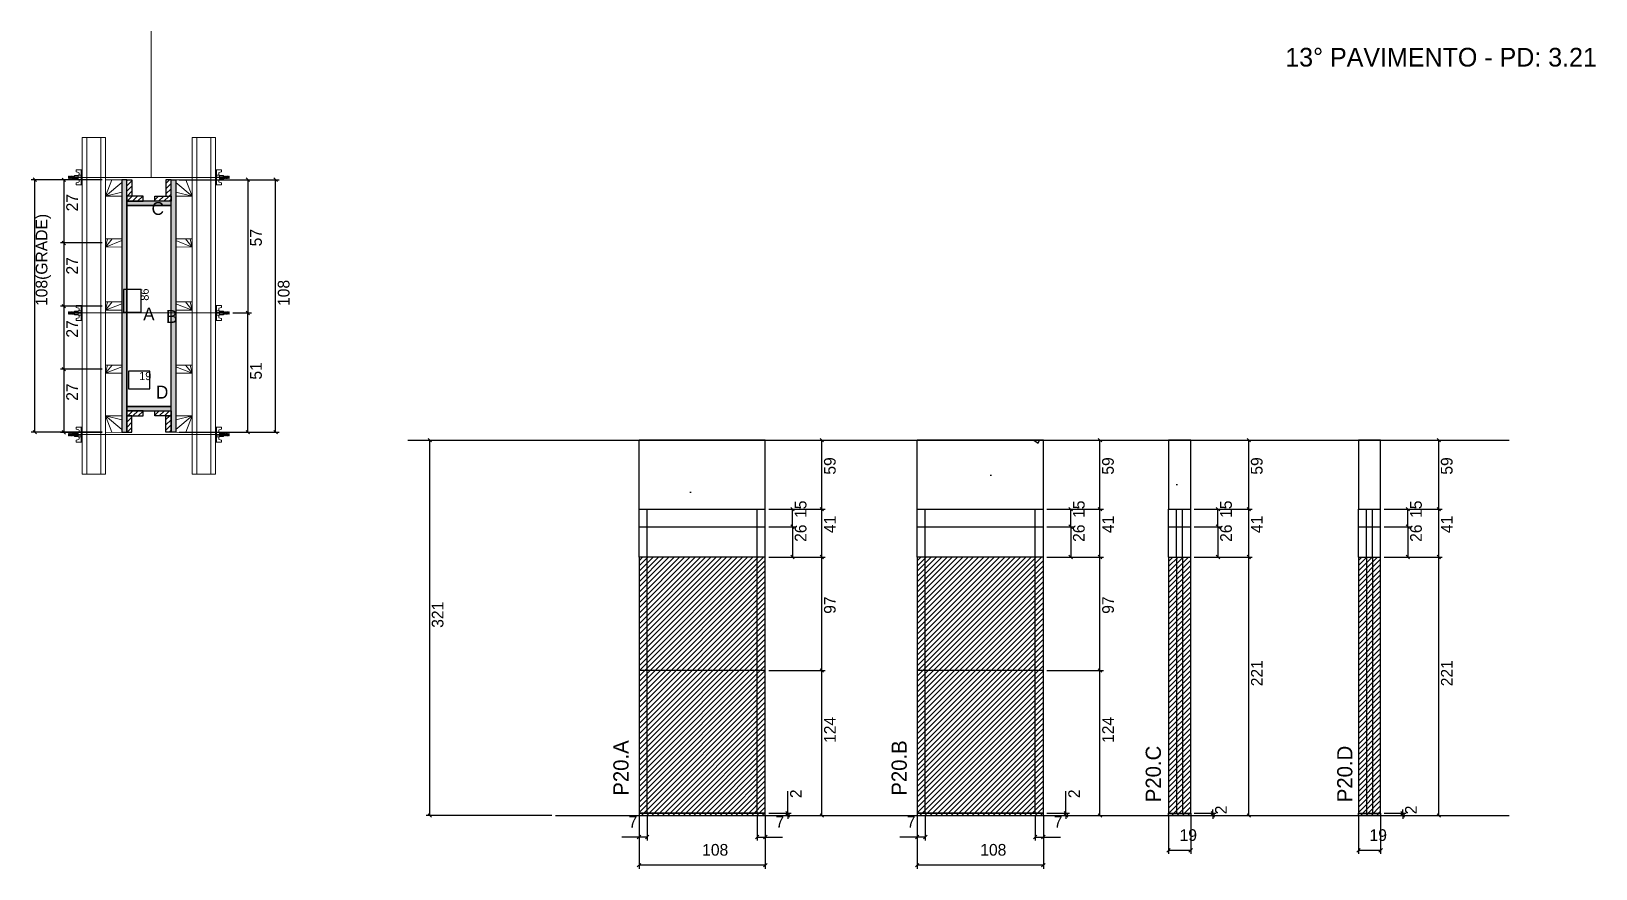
# Model space of a CAD drawing. Header units: metres. Extents: x 2924 to 4262, y 6399 to 7116.
import ezdxf

# ---------------------------------------------------------------- set-up
doc = ezdxf.new("R2010")
doc.units = ezdxf.units.M
for name, color, linetype in [('CHAPA', 7, 'Continuous'), ('COTA', 7, 'Continuous'), ('Hachura', 7, 'Continuous'), ('Madeira', 7, 'Continuous'), ('NIVEL 2° PAV.', 7, 'Continuous'), ('NOMENCLATURA', 7, 'Continuous'), ('Nível', 7, 'Continuous'), ('Painéis', 7, 'Continuous'), ('Perfil Metálico', 7, 'Continuous'), ('SARR_2.2x7', 7, 'Continuous'), ('SARRAFO', 7, 'Continuous'), ('Texto Seção', 7, 'Continuous'), ('TEXTO_GERAL', 7, 'Continuous')]:
    doc.layers.add(name, color=color, linetype=linetype)

msp = doc.modelspace()

# ---------------------------------------------------------------- hatches: boundary and pattern name
at = {"layer": 'COTA'}
h = msp.add_hatch(dxfattribs=at)
h.set_pattern_fill('AR-CONC')
h.paths.add_polyline_path([(3443.4, 6765.9), (3443.4, 6706.9), (3551.4, 6706.9), (3551.4, 6765.9), (3443.4, 6765.9)])
h = msp.add_hatch(dxfattribs=at)
h.set_pattern_fill('AR-CONC')
h.paths.add_polyline_path([(3681.3, 6765.9), (3681.3, 6706.9), (3789.3, 6706.9), (3789.3, 6765.9), (3681.3, 6765.9)])
h = msp.add_hatch(dxfattribs=at)
h.set_pattern_fill('AR-CONC')
h.paths.add_polyline_path([(3915.3, 6706.9), (3915.3, 6765.9), (3896.3, 6765.9), (3896.3, 6706.9), (3915.3, 6706.9)])
h = msp.add_hatch(dxfattribs=at)
h.set_pattern_fill('AR-CONC')
h.paths.add_polyline_path([(4077.8, 6706.9), (4077.8, 6765.9), (4058.8, 6765.9), (4058.8, 6706.9), (4077.8, 6706.9)])
at = {"layer": 'Hachura'}
h = msp.add_hatch(color=7, dxfattribs=at)
h.dxf.hatch_style = 1
h.paths.add_polyline_path([(3005.1, 6988.7), (3001.1, 6988.7), (3001.1, 6772.7), (3005.1, 6772.7), (3005.1, 6988.7)])
h = msp.add_hatch(color=7, dxfattribs=at)
h.dxf.hatch_style = 1
h.paths.add_polyline_path([(3005.1, 6988.7), (3001.1, 6988.7), (3001.1, 6772.7), (3005.1, 6772.7), (3005.1, 6988.7)])
h = msp.add_hatch(dxfattribs=at)
h.set_pattern_fill('ANSI31')
h.paths.add_polyline_path([(3005.1, 6974.7), (3009.5, 6974.7), (3009.5, 6988.7), (3005.1, 6988.7), (3005.1, 6974.7)])
h = msp.add_hatch(dxfattribs=at)
h.set_pattern_fill('ANSI31')
h.paths.add_polyline_path([(3043.1, 6974.7), (3038.7, 6974.7), (3038.7, 6988.7), (3043.1, 6988.7), (3043.1, 6974.7)])
h = msp.add_hatch(color=7, dxfattribs=at)
h.dxf.hatch_style = 1
h.paths.add_polyline_path([(3043.1, 6988.7), (3047.1, 6988.7), (3047.1, 6772.7), (3043.1, 6772.7), (3043.1, 6988.7)])
h = msp.add_hatch(color=7, dxfattribs=at)
h.dxf.hatch_style = 1
h.paths.add_polyline_path([(3043.1, 6988.7), (3047.1, 6988.7), (3047.1, 6772.7), (3043.1, 6772.7), (3043.1, 6988.7)])
h = msp.add_hatch(dxfattribs=at)
h.set_pattern_fill('ANSI31')
h.paths.add_polyline_path([(3005.1, 6970.3), (3005.1, 6974.7), (3019.1, 6974.7), (3019.1, 6970.3), (3005.1, 6970.3)])
h = msp.add_hatch(dxfattribs=at)
h.set_pattern_fill('ANSI31')
h.paths.add_polyline_path([(3043.1, 6970.3), (3043.1, 6974.7), (3029.1, 6974.7), (3029.1, 6970.3), (3043.1, 6970.3)])
h = msp.add_hatch(color=7, dxfattribs=at)
h.dxf.hatch_style = 1
h.paths.add_polyline_path([(3043.1, 6966.7), (3043.1, 6970.3), (3005.1, 6970.3), (3005.1, 6966.7), (3043.1, 6966.7)])
h = msp.add_hatch(color=7, dxfattribs=at)
h.dxf.hatch_style = 1
h.paths.add_polyline_path([(3043.1, 6966.7), (3043.1, 6970.3), (3005.1, 6970.3), (3005.1, 6966.7), (3043.1, 6966.7)])
h = msp.add_hatch(color=7, dxfattribs=at)
h.dxf.hatch_style = 1
h.paths.add_polyline_path([(3043.1, 6791.1), (3043.1, 6794.7), (3005.1, 6794.7), (3005.1, 6791.1), (3043.1, 6791.1)])
h = msp.add_hatch(color=7, dxfattribs=at)
h.dxf.hatch_style = 1
h.paths.add_polyline_path([(3043.1, 6791.1), (3043.1, 6794.7), (3005.1, 6794.7), (3005.1, 6791.1), (3043.1, 6791.1)])
h = msp.add_hatch(dxfattribs=at)
h.set_pattern_fill('ANSI31')
h.paths.add_polyline_path([(3005.1, 6786.7), (3005.1, 6791.1), (3019.1, 6791.1), (3019.1, 6786.7), (3005.1, 6786.7)])
h = msp.add_hatch(dxfattribs=at)
h.set_pattern_fill('ANSI31')
h.paths.add_polyline_path([(3005.1, 6786.7), (3009.5, 6786.7), (3009.5, 6772.7), (3005.1, 6772.7), (3005.1, 6786.7)])
h = msp.add_hatch(dxfattribs=at)
h.set_pattern_fill('ANSI31')
h.paths.add_polyline_path([(3043.1, 6786.7), (3043.1, 6791.1), (3029.1, 6791.1), (3029.1, 6786.7), (3043.1, 6786.7)])
h = msp.add_hatch(dxfattribs=at)
h.set_pattern_fill('ANSI31')
h.paths.add_polyline_path([(3043.1, 6786.7), (3038.7, 6786.7), (3038.7, 6772.7), (3043.1, 6772.7), (3043.1, 6786.7)])
h = msp.add_hatch(dxfattribs=at)
h.set_pattern_fill('ANSI31')
h.paths.add_polyline_path([(3551.4, 6665.9), (3443.4, 6665.9), (3443.4, 6444.9), (3551.4, 6444.9), (3551.4, 6665.9)])
h = msp.add_hatch(dxfattribs=at)
h.set_pattern_fill('ANSI31')
h.paths.add_polyline_path([(3789.3, 6665.9), (3681.3, 6665.9), (3681.3, 6444.9), (3789.3, 6444.9), (3789.3, 6665.9)])
h = msp.add_hatch(dxfattribs=at)
h.set_pattern_fill('ANSI31')
h.paths.add_polyline_path([(3915.3, 6665.9), (3896.3, 6665.9), (3896.3, 6444.9), (3915.3, 6444.9), (3915.3, 6665.9), (3915.3, 6665.9)])
h = msp.add_hatch(dxfattribs=at)
h.set_pattern_fill('ANSI31')
h.paths.add_polyline_path([(4077.8, 6665.9), (4058.8, 6665.9), (4058.8, 6444.9), (4077.8, 6444.9), (4077.8, 6665.9), (4077.8, 6665.9)])

# ---------------------------------------------------------------- linework, layer by layer
at = {"layer": 'CHAPA', "color": 1, "lineweight": 25}
for points in [[(3005.1, 6988.7), (3001.1, 6988.7), (3001.1, 6772.7), (3005.1, 6772.7)], [(3005.1, 6988.7), (3001.1, 6988.7), (3001.1, 6772.7), (3005.1, 6772.7)], [(3043.1, 6988.7), (3047.1, 6988.7), (3047.1, 6772.7), (3043.1, 6772.7)], [(3043.1, 6988.7), (3047.1, 6988.7), (3047.1, 6772.7), (3043.1, 6772.7)], [(3043.1, 6966.7), (3043.1, 6970.3), (3005.1, 6970.3), (3005.1, 6966.7)], [(3043.1, 6966.7), (3043.1, 6970.3), (3005.1, 6970.3), (3005.1, 6966.7)], [(3043.1, 6791.1), (3043.1, 6794.7), (3005.1, 6794.7), (3005.1, 6791.1)], [(3043.1, 6791.1), (3043.1, 6794.7), (3005.1, 6794.7), (3005.1, 6791.1)]]:
    msp.add_lwpolyline(points, close=True, dxfattribs=at)
at = {"layer": 'COTA', "color": 241, "lineweight": 25}
for p, q in [((2984.1, 6988.7), (2923.5, 6988.7)), ((2926.5, 6772.7), (2926.5, 6988.7)), ((2984.1, 6988.6), (2948.4, 6988.6)), ((2951.4, 6988.6), (2951.4, 6934.6)), ((3050.1, 6988.7), (3135.5, 6988.7)), ((3084.1, 6988.7), (3111.8, 6988.7)), ((3108.8, 6988.7), (3108.8, 6874.7)), ((3132.5, 6772.7), (3132.5, 6988.7)), ((2984.1, 6934.6), (2948.4, 6934.6)), ((2984.1, 6934.6), (2948.4, 6934.6)), ((2951.4, 6934.6), (2951.4, 6880.6)), ((2984.1, 6880.6), (2948.4, 6880.6)), ((2984.1, 6880.6), (2948.4, 6880.6)), ((2951.4, 6880.6), (2951.4, 6826.6)), ((3095.9, 6874.7), (3111.8, 6874.7)), ((3095.9, 6874.7), (3111.8, 6874.7)), ((3108.8, 6772.7), (3108.8, 6874.7)), ((2984.1, 6826.6), (2948.4, 6826.6)), ((2984.1, 6826.6), (2948.4, 6826.6)), ((2951.4, 6826.6), (2951.4, 6772.6)), ((2984.1, 6772.7), (2923.5, 6772.7)), ((2984.1, 6772.6), (2948.4, 6772.6)), ((3050.1, 6772.7), (3135.5, 6772.7)), ((3084.1, 6772.7), (3111.8, 6772.7)), ((3443.4, 6706.9), (3443.4, 6765.9)), ((3551.4, 6765.9), (3443.4, 6765.9)), ((3551.4, 6706.9), (3551.4, 6765.9)), ((3789.3, 6765.9), (3681.3, 6765.9)), ((3681.3, 6706.9), (3681.3, 6765.9)), ((3789.3, 6706.9), (3789.3, 6765.9))]:
    msp.add_line(p, q, dxfattribs=at)
at = {"layer": 'COTA', "color": 0, "lineweight": 25}
for p, q in [((2928, 6987.2), (2925, 6990.2)), ((2952.9, 6987.1), (2949.9, 6990.1)), ((3110.3, 6987.2), (3107.3, 6990.2)), ((3134, 6987.2), (3131, 6990.2)), ((2949.9, 6936.1), (2952.9, 6933.1)), ((2952.9, 6933.1), (2949.9, 6936.1)), ((2949.9, 6882.1), (2952.9, 6879.1)), ((2952.9, 6879.1), (2949.9, 6882.1)), ((3110.3, 6873.2), (3107.3, 6876.2)), ((3107.3, 6876.2), (3110.3, 6873.2)), ((2949.9, 6828.1), (2952.9, 6825.1)), ((2952.9, 6825.1), (2949.9, 6828.1)), ((2925, 6774.2), (2928, 6771.2)), ((2949.9, 6774.1), (2952.9, 6771.1)), ((3107.3, 6774.2), (3110.3, 6771.2)), ((3131, 6774.2), (3134, 6771.2)), ((3601.2, 6764.4), (3598.2, 6767.4)), ((3839.2, 6764.4), (3836.2, 6767.4)), ((3966.5, 6764.4), (3963.5, 6767.4)), ((4129, 6764.4), (4126, 6767.4)), ((3598.2, 6708.4), (3601.2, 6705.4)), ((3836.2, 6708.4), (3839.2, 6705.4)), ((3963.5, 6708.4), (3966.5, 6705.4)), ((4126, 6708.4), (4129, 6705.4)), ((3601.2, 6664.4), (3598.2, 6667.4)), ((3839.2, 6664.4), (3836.2, 6667.4)), ((3966.5, 6664.4), (3963.5, 6667.4)), ((4129, 6664.4), (4126, 6667.4)), ((3601.2, 6567.4), (3598.2, 6570.4)), ((3598.2, 6570.4), (3601.2, 6567.4)), ((3839.2, 6567.4), (3836.2, 6570.4)), ((3836.2, 6570.4), (3839.2, 6567.4)), ((3569.1, 6448.4), (3572.1, 6445.4)), ((3572.1, 6443.4), (3569.1, 6446.4)), ((3598.2, 6446.4), (3601.2, 6443.4)), ((3807.1, 6448.4), (3810.1, 6445.4)), ((3810.1, 6443.4), (3807.1, 6446.4)), ((3836.2, 6446.4), (3839.2, 6443.4)), ((3932.7, 6448.4), (3935.7, 6445.4)), ((3935.7, 6443.4), (3932.7, 6446.4)), ((3963.5, 6446.4), (3966.5, 6443.4)), ((4095.2, 6448.4), (4098.2, 6445.4)), ((4098.2, 6443.4), (4095.2, 6446.4)), ((4126, 6446.4), (4129, 6443.4)), ((3444.9, 6427.9), (3441.9, 6424.9)), ((3448.9, 6424.9), (3451.9, 6427.9)), ((3545.9, 6427.9), (3542.9, 6424.9)), ((3549.9, 6424.9), (3552.9, 6427.9)), ((3682.8, 6427.9), (3679.8, 6424.9)), ((3686.8, 6424.9), (3689.8, 6427.9)), ((3783.8, 6427.9), (3780.8, 6424.9)), ((3787.8, 6424.9), (3790.8, 6427.9)), ((3897.8, 6416.6), (3894.8, 6413.6)), ((3913.8, 6413.6), (3916.8, 6416.6)), ((4060.3, 6416.6), (4057.3, 6413.6)), ((4076.3, 6413.6), (4079.3, 6416.6)), ((3444.9, 6403.8), (3441.9, 6400.8)), ((3549.9, 6400.8), (3552.9, 6403.8)), ((3682.8, 6403.8), (3679.8, 6400.8)), ((3787.8, 6400.8), (3790.8, 6403.8))]:
    msp.add_line(p, q, dxfattribs=at)
at = {"layer": 'COTA', "color": 180, "lineweight": 25}
for p, q in [((3017.5, 6894.9), (3002.5, 6894.9)), ((3002.5, 6894.9), (3002.5, 6875.5)), ((3017.5, 6875.5), (3017.5, 6894.9)), ((3002.5, 6875.5), (3017.5, 6875.5)), ((3024.8, 6824.8), (3006.8, 6824.8)), ((3006.8, 6824.8), (3006.8, 6809.8)), ((3024.8, 6809.8), (3024.8, 6824.8)), ((3006.8, 6809.8), (3024.8, 6809.8))]:
    msp.add_line(p, q, dxfattribs=at)
at = {"layer": 'COTA', "color": 4, "lineweight": 25}
for p, q in [((3554.4, 6765.9), (3602.7, 6765.9)), ((3599.7, 6706.9), (3599.7, 6765.9)), ((3792.3, 6765.9), (3840.7, 6765.9)), ((3837.7, 6706.9), (3837.7, 6765.9)), ((3918.3, 6765.9), (3968, 6765.9)), ((3965, 6706.9), (3965, 6765.9)), ((4080.8, 6765.9), (4130.5, 6765.9)), ((4127.5, 6706.9), (4127.5, 6765.9)), ((3554.4, 6706.9), (3602.7, 6706.9)), ((3792.3, 6706.9), (3840.7, 6706.9)), ((3918.3, 6706.9), (3968, 6706.9)), ((4080.8, 6706.9), (4130.5, 6706.9)), ((3554.4, 6665.9), (3602.7, 6665.9)), ((3599.7, 6568.9), (3599.7, 6665.9)), ((3792.3, 6665.9), (3840.7, 6665.9)), ((3837.7, 6568.9), (3837.7, 6665.9)), ((3918.3, 6665.9), (3968, 6665.9)), ((3965, 6444.9), (3965, 6665.9)), ((4080.8, 6665.9), (4130.5, 6665.9)), ((4127.5, 6444.9), (4127.5, 6665.9)), ((3554.4, 6568.9), (3602.7, 6568.9)), ((3592.2, 6568.9), (3602.7, 6568.9)), ((3599.7, 6444.9), (3599.7, 6568.9)), ((3792.3, 6568.9), (3840.7, 6568.9)), ((3830.2, 6568.9), (3840.7, 6568.9)), ((3837.7, 6444.9), (3837.7, 6568.9)), ((3570.6, 6446.9), (3570.6, 6465.8)), ((3808.6, 6446.9), (3808.6, 6465.8)), ((3443.4, 6443.9), (3443.4, 6399.3)), ((3443.4, 6441.9), (3443.4, 6423.4)), ((3450.4, 6443.9), (3450.4, 6423.4)), ((3544.4, 6443.9), (3544.4, 6423.4)), ((3551.4, 6443.9), (3551.4, 6399.3)), ((3551.4, 6441.9), (3551.4, 6423.4)), ((3554.4, 6446.9), (3573.6, 6446.9)), ((3554.4, 6444.9), (3573.6, 6444.9)), ((3554.4, 6444.9), (3602.7, 6444.9)), ((3570.6, 6444.9), (3570.6, 6446.9)), ((3570.6, 6444.9), (3570.6, 6441.9)), ((3681.3, 6443.9), (3681.3, 6399.3)), ((3681.3, 6441.9), (3681.3, 6423.4)), ((3688.3, 6443.9), (3688.3, 6423.4)), ((3782.3, 6443.9), (3782.3, 6423.4)), ((3789.3, 6443.9), (3789.3, 6399.3)), ((3789.3, 6441.9), (3789.3, 6423.4)), ((3792.3, 6446.9), (3811.6, 6446.9)), ((3792.3, 6444.9), (3811.6, 6444.9)), ((3792.3, 6444.9), (3840.7, 6444.9)), ((3808.6, 6444.9), (3808.6, 6446.9)), ((3808.6, 6444.9), (3808.6, 6441.9)), ((3896.3, 6443.9), (3896.3, 6412.1)), ((3915.3, 6443.9), (3915.3, 6412.1)), ((3918.3, 6446.9), (3937.2, 6446.9)), ((3918.3, 6444.9), (3937.2, 6444.9)), ((3918.3, 6444.9), (3968, 6444.9)), ((3934.2, 6446.9), (3934.2, 6449.9)), ((3934.2, 6444.9), (3934.2, 6446.9)), ((3934.2, 6444.9), (3934.2, 6441.9)), ((4058.8, 6443.9), (4058.8, 6412.1)), ((4077.8, 6443.9), (4077.8, 6412.1)), ((4080.8, 6446.9), (4099.7, 6446.9)), ((4080.8, 6444.9), (4099.7, 6444.9)), ((4080.8, 6444.9), (4130.5, 6444.9)), ((4096.7, 6446.9), (4096.7, 6449.9)), ((4096.7, 6444.9), (4096.7, 6446.9)), ((4096.7, 6444.9), (4096.7, 6441.9)), ((3443.4, 6426.4), (3428.6, 6426.4)), ((3450.4, 6426.4), (3443.4, 6426.4)), ((3544.4, 6426.4), (3551.4, 6426.4)), ((3551.4, 6426.4), (3566.1, 6426.4)), ((3681.3, 6426.4), (3666.6, 6426.4)), ((3688.3, 6426.4), (3681.3, 6426.4)), ((3782.3, 6426.4), (3789.3, 6426.4)), ((3789.3, 6426.4), (3804, 6426.4)), ((3896.3, 6415.1), (3915.3, 6415.1)), ((4058.8, 6415.1), (4077.8, 6415.1)), ((3551.4, 6402.3), (3443.4, 6402.3)), ((3789.3, 6402.3), (3681.3, 6402.3))]:
    msp.add_line(p, q, dxfattribs=at)
at = {"layer": 'COTA', "color": 241, "lineweight": 25}
for points in [[(3915.3, 6706.9), (3915.3, 6765.9), (3896.3, 6765.9), (3896.3, 6706.9)], [(4077.8, 6706.9), (4077.8, 6765.9), (4058.8, 6765.9), (4058.8, 6706.9)]]:
    msp.add_lwpolyline(points, dxfattribs=at)
at = {"layer": 'Hachura', "color": 0, "lineweight": 9}
for p, q in [((2955.6, 6991.7), (2955.3, 6991.4)), ((2955.3, 6991.4), (2955.3, 6990.1)), ((2955.6, 6989.8), (2955.3, 6990.1)), ((2955.9, 6991.7), (2955.6, 6991.7)), ((2955.6, 6989.8), (2955.6, 6991.7)), ((2956.2, 6989.8), (2955.6, 6991)), ((2956.2, 6989.7), (2955.6, 6990.8)), ((2955.6, 6990.3), (2955.9, 6989.6)), ((2955.6, 6990), (2955.7, 6989.8)), ((2955.9, 6991.7), (2956.9, 6989.8)), ((2955.9, 6991.7), (2956.9, 6989.8)), ((2956, 6991.8), (2957.1, 6989.6)), ((2957.3, 6989.7), (2956.2, 6991.8)), ((2956.2, 6989.8), (2956.9, 6989.8)), ((2957.1, 6991.7), (2956.4, 6991.7)), ((2957.4, 6989.8), (2956.4, 6991.7)), ((2957.1, 6991.7), (2958, 6989.8)), ((2957.2, 6991.8), (2958.2, 6989.6)), ((2958.5, 6989.7), (2957.4, 6991.8)), ((2958, 6989.8), (2957.4, 6989.8)), ((2958.2, 6991.7), (2957.6, 6991.7)), ((2958.6, 6989.8), (2957.6, 6991.7)), ((2957.8, 6991.7), (2957.6, 6991.7)), ((2958.2, 6991.7), (2959.2, 6989.8)), ((2958.3, 6991.8), (2959.4, 6989.6)), ((2959.6, 6989.7), (2958.6, 6991.8)), ((2958.8, 6989.8), (2958.6, 6989.8)), ((2959.4, 6991.7), (2958.7, 6991.7)), ((2959.7, 6989.8), (2958.7, 6991.7)), ((2958.8, 6989.8), (2959.2, 6989.8)), ((2959.4, 6991.7), (2960.4, 6989.8)), ((2960.4, 6990.5), (2959.7, 6991.8)), ((2959.7, 6989.8), (2960.4, 6989.8)), ((2960.4, 6990.8), (2959.9, 6991.7)), ((2960.4, 6991.7), (2959.9, 6991.7)), ((2960.4, 6989), (2960.4, 6992.3)), ((2960.4, 6989), (2960.4, 6992.3)), ((2960.4, 6992.3), (2963.6, 6992.3)), ((2960.4, 6991.3), (2963.6, 6991.3)), ((2960.4, 6989.8), (2963.6, 6989.8)), ((2963.6, 6989), (2960.4, 6989)), ((2967.1, 6997.1), (2961.9, 6997.1)), ((2961.9, 6997.1), (2961.9, 6995.4)), ((2961.9, 6995.4), (2964.1, 6994.9)), ((2961.9, 6985.9), (2964.1, 6986.5)), ((2961.9, 6984.2), (2961.9, 6985.9)), ((2963.6, 6992.6), (2963.6, 6988.7)), ((2966.2, 6992.6), (2963.6, 6992.6)), ((2963.6, 6988.7), (2963.6, 6989)), ((2963.6, 6988.7), (2963.6, 6989)), ((2963.6, 6988.7), (2966.2, 6988.7)), ((2966.2, 6991), (2964.2, 6991)), ((2964.2, 6990.5), (2966.2, 6990.5)), ((2964.4, 6994.5), (2964.4, 6992.6)), ((2964.4, 6986.8), (2964.4, 6988.7)), ((2966.1, 6997), (2967.1, 6997)), ((2966.1, 6996.8), (2967.1, 6996.8)), ((2966.1, 6996.4), (2967.1, 6996.4)), ((2966.1, 6996), (2967.1, 6996)), ((2966.1, 6995.1), (2967.1, 6995.1)), ((2966.1, 6993.7), (2967.1, 6993.7)), ((2966.1, 6987.6), (2967.1, 6987.6)), ((2966.1, 6986.2), (2967.1, 6986.2)), ((2966.2, 6997.1), (2966.2, 6984.2)), ((2966.2, 6997.1), (2966.2, 6992)), ((2966.2, 6990.7), (2966.2, 6992.6)), ((2966.2, 6992), (2966.2, 6991.3)), ((2966.2, 6990.7), (2967.1, 6990.7)), ((2966.5, 6991.6), (2966.3, 6991.6)), ((2966.3, 6989.7), (2966.7, 6989.7)), ((2966.9, 6991.6), (2966.5, 6991.6)), ((2967.1, 6984.2), (2967.1, 6997.1)), ((2967.1, 6985.2), (2967.1, 6993)), ((3081.1, 6984.2), (3081.1, 6997.1)), ((3081.1, 6997.1), (3086.2, 6997.1)), ((3082, 6997), (3081.1, 6997)), ((3082, 6996.8), (3081.1, 6996.8)), ((3082, 6996.4), (3081.1, 6996.4)), ((3082, 6996), (3081.1, 6996)), ((3082, 6995.1), (3081.1, 6995.1)), ((3082, 6993.7), (3081.1, 6993.7)), ((3081.1, 6985.2), (3081.1, 6993)), ((3082, 6990.7), (3081.1, 6990.7)), ((3082, 6987.6), (3081.1, 6987.6)), ((3082, 6986.2), (3081.1, 6986.2)), ((3081.2, 6991.6), (3081.7, 6991.6)), ((3081.8, 6989.7), (3081.4, 6989.7)), ((3081.7, 6991.6), (3081.9, 6991.6)), ((3082, 6997.1), (3082, 6984.2)), ((3082, 6997.1), (3082, 6992)), ((3082, 6990.7), (3082, 6992.6)), ((3082, 6992.6), (3084.6, 6992.6)), ((3082, 6992), (3082, 6991.3)), ((3082, 6991), (3084, 6991)), ((3084, 6990.5), (3082, 6990.5)), ((3084.6, 6988.7), (3082, 6988.7)), ((3083.8, 6994.5), (3083.8, 6992.6)), ((3083.8, 6986.8), (3083.8, 6988.7)), ((3086.2, 6995.4), (3084, 6994.9)), ((3086.2, 6985.9), (3084, 6986.5)), ((3084.6, 6992.6), (3084.6, 6988.7)), ((3087.8, 6992.3), (3084.6, 6992.3)), ((3087.8, 6991.3), (3084.6, 6991.3)), ((3087.8, 6989.8), (3084.6, 6989.8)), ((3084.6, 6989), (3087.8, 6989)), ((3084.6, 6988.7), (3084.6, 6989)), ((3084.6, 6988.7), (3084.6, 6989)), ((3086.2, 6997.1), (3086.2, 6995.4)), ((3086.2, 6984.2), (3086.2, 6985.9)), ((3087.7, 6989), (3087.7, 6992.3)), ((3087.8, 6989), (3087.8, 6992.3)), ((3087.8, 6990.5), (3088.4, 6991.8)), ((3088.7, 6991.7), (3087.8, 6989.8)), ((3087.8, 6990.8), (3088.2, 6991.7)), ((3087.8, 6991.7), (3088.2, 6991.7)), ((3088.4, 6989.8), (3087.8, 6989.8)), ((3088.4, 6989.8), (3089.4, 6991.7)), ((3088.5, 6989.7), (3089.6, 6991.8)), ((3089.8, 6991.8), (3088.7, 6989.6)), ((3088.7, 6991.7), (3089.4, 6991.7)), ((3089.9, 6991.7), (3088.9, 6989.8)), ((3089.4, 6989.8), (3088.9, 6989.8)), ((3089.4, 6989.8), (3089.6, 6989.8)), ((3089.6, 6989.8), (3090.5, 6991.7)), ((3089.7, 6989.7), (3090.7, 6991.8)), ((3091, 6991.8), (3089.9, 6989.6)), ((3089.9, 6991.7), (3090.5, 6991.7)), ((3091.1, 6991.7), (3090.1, 6989.8)), ((3090.1, 6989.8), (3090.7, 6989.8)), ((3090.3, 6991.7), (3090.5, 6991.7)), ((3090.7, 6989.8), (3091.7, 6991.7)), ((3090.8, 6989.7), (3091.9, 6991.8)), ((3092.1, 6991.8), (3091.1, 6989.6)), ((3091.1, 6991.7), (3091.7, 6991.7)), ((3092.2, 6991.7), (3091.3, 6989.8)), ((3092.2, 6991.7), (3091.3, 6989.8)), ((3091.9, 6989.8), (3091.3, 6989.8)), ((3091.9, 6989.8), (3092.5, 6991)), ((3092, 6989.7), (3092.5, 6990.8)), ((3092.2, 6991.7), (3092.5, 6991.7)), ((3092.5, 6990.3), (3092.2, 6989.6)), ((3092.5, 6990), (3092.4, 6989.8)), ((3092.5, 6991.7), (3092.9, 6991.4)), ((3092.5, 6989.8), (3092.5, 6991.7)), ((3092.5, 6989.8), (3092.9, 6990.1)), ((3092.9, 6991.4), (3092.9, 6990.1)), ((2966.2, 6984.2), (2961.9, 6984.2)), ((2966.1, 6985.4), (2967.1, 6985.4)), ((2966.1, 6984.9), (2967.1, 6984.9)), ((2966.1, 6984.6), (2967.1, 6984.6)), ((2966.1, 6984.3), (2967.1, 6984.3)), ((2966.2, 6984.2), (2967.1, 6984.2)), ((3082, 6985.4), (3081.1, 6985.4)), ((3082, 6984.9), (3081.1, 6984.9)), ((3082, 6984.6), (3081.1, 6984.6)), ((3082, 6984.3), (3081.1, 6984.3)), ((3082, 6984.2), (3081.1, 6984.2)), ((3082, 6984.2), (3086.2, 6984.2)), ((2967.1, 6881.1), (2961.9, 6881.1)), ((2961.9, 6881.1), (2961.9, 6879.4)), ((2961.9, 6879.4), (2964.1, 6878.9)), ((2966.1, 6881), (2967.1, 6881)), ((2966.1, 6880.8), (2967.1, 6880.8)), ((2966.1, 6880.4), (2967.1, 6880.4)), ((2966.1, 6880), (2967.1, 6880)), ((2966.1, 6879.1), (2967.1, 6879.1)), ((2966.2, 6881.1), (2966.2, 6868.2)), ((2966.2, 6881.1), (2966.2, 6876)), ((2967.1, 6868.2), (2967.1, 6881.1)), ((3081.1, 6868.2), (3081.1, 6881.1)), ((3081.1, 6881.1), (3086.2, 6881.1)), ((3082, 6881), (3081.1, 6881)), ((3082, 6880.8), (3081.1, 6880.8)), ((3082, 6880.4), (3081.1, 6880.4)), ((3082, 6880), (3081.1, 6880)), ((3082, 6879.1), (3081.1, 6879.1)), ((3082, 6881.1), (3082, 6868.2)), ((3082, 6881.1), (3082, 6876)), ((3086.2, 6879.4), (3084, 6878.9)), ((3086.2, 6881.1), (3086.2, 6879.4)), ((2955.6, 6875.7), (2955.3, 6875.4)), ((2955.3, 6875.4), (2955.3, 6874.1)), ((2955.6, 6873.8), (2955.3, 6874.1)), ((2955.9, 6875.7), (2955.6, 6875.7)), ((2955.6, 6873.8), (2955.6, 6875.7)), ((2956.2, 6873.8), (2955.6, 6875)), ((2956.2, 6873.7), (2955.6, 6874.8)), ((2955.6, 6874.3), (2955.9, 6873.6)), ((2955.6, 6874), (2955.7, 6873.8)), ((2955.9, 6875.7), (2956.9, 6873.8)), ((2955.9, 6875.7), (2956.9, 6873.8)), ((2956, 6875.8), (2957.1, 6873.6)), ((2957.3, 6873.7), (2956.2, 6875.8)), ((2956.2, 6873.8), (2956.9, 6873.8)), ((2957.1, 6875.7), (2956.4, 6875.7)), ((2957.4, 6873.8), (2956.4, 6875.7)), ((2957.1, 6875.7), (2958, 6873.8)), ((2957.2, 6875.8), (2958.2, 6873.6)), ((2958.5, 6873.7), (2957.4, 6875.8)), ((2958, 6873.8), (2957.4, 6873.8)), ((2958.2, 6875.7), (2957.6, 6875.7)), ((2958.6, 6873.8), (2957.6, 6875.7)), ((2957.8, 6875.7), (2957.6, 6875.7)), ((2958.2, 6875.7), (2959.2, 6873.8)), ((2958.3, 6875.8), (2959.4, 6873.6)), ((2959.6, 6873.7), (2958.6, 6875.8)), ((2958.8, 6873.8), (2958.6, 6873.8)), ((2959.4, 6875.7), (2958.7, 6875.7)), ((2959.7, 6873.8), (2958.7, 6875.7)), ((2958.8, 6873.8), (2959.2, 6873.8)), ((2959.4, 6875.7), (2960.4, 6873.8)), ((2960.4, 6874.5), (2959.7, 6875.8)), ((2959.7, 6873.8), (2960.4, 6873.8)), ((2960.4, 6874.8), (2959.9, 6875.7)), ((2960.4, 6875.7), (2959.9, 6875.7)), ((2960.4, 6873), (2960.4, 6876.3)), ((2960.4, 6873), (2960.4, 6876.3)), ((2960.4, 6876.3), (2963.6, 6876.3)), ((2960.4, 6875.3), (2963.6, 6875.3)), ((2960.4, 6873.8), (2963.6, 6873.8)), ((2963.6, 6873), (2960.4, 6873)), ((2961.9, 6869.9), (2964.1, 6870.5)), ((2961.9, 6868.2), (2961.9, 6869.9)), ((2966.2, 6868.2), (2961.9, 6868.2)), ((2963.6, 6876.6), (2963.6, 6872.7)), ((2966.2, 6876.6), (2963.6, 6876.6)), ((2963.6, 6872.7), (2963.6, 6873)), ((2963.6, 6872.7), (2963.6, 6873)), ((2963.6, 6872.7), (2966.2, 6872.7)), ((2966.2, 6875), (2964.2, 6875)), ((2964.2, 6874.5), (2966.2, 6874.5)), ((2964.4, 6878.5), (2964.4, 6876.6)), ((2964.4, 6870.8), (2964.4, 6872.7)), ((2966.1, 6877.7), (2967.1, 6877.7)), ((2966.1, 6871.6), (2967.1, 6871.6)), ((2966.1, 6870.2), (2967.1, 6870.2)), ((2966.1, 6869.4), (2967.1, 6869.4)), ((2966.1, 6868.9), (2967.1, 6868.9)), ((2966.1, 6868.6), (2967.1, 6868.6)), ((2966.1, 6868.3), (2967.1, 6868.3)), ((2966.2, 6874.7), (2966.2, 6876.6)), ((2966.2, 6876), (2966.2, 6875.3)), ((2966.2, 6874.7), (2967.1, 6874.7)), ((2966.2, 6868.2), (2967.1, 6868.2)), ((2966.5, 6875.6), (2966.3, 6875.6)), ((2966.3, 6873.7), (2966.7, 6873.7)), ((2966.9, 6875.6), (2966.5, 6875.6)), ((2967.1, 6869.2), (2967.1, 6877)), ((3082, 6877.7), (3081.1, 6877.7)), ((3081.1, 6869.2), (3081.1, 6877)), ((3082, 6874.7), (3081.1, 6874.7)), ((3082, 6871.6), (3081.1, 6871.6)), ((3082, 6870.2), (3081.1, 6870.2)), ((3082, 6869.4), (3081.1, 6869.4)), ((3082, 6868.9), (3081.1, 6868.9)), ((3082, 6868.6), (3081.1, 6868.6)), ((3082, 6868.3), (3081.1, 6868.3)), ((3082, 6868.2), (3081.1, 6868.2)), ((3081.2, 6875.6), (3081.7, 6875.6)), ((3081.8, 6873.7), (3081.4, 6873.7)), ((3081.7, 6875.6), (3081.9, 6875.6)), ((3082, 6874.7), (3082, 6876.6)), ((3082, 6876.6), (3084.6, 6876.6)), ((3082, 6876), (3082, 6875.3)), ((3082, 6875), (3084, 6875)), ((3084, 6874.5), (3082, 6874.5)), ((3084.6, 6872.7), (3082, 6872.7)), ((3082, 6868.2), (3086.2, 6868.2)), ((3083.8, 6878.5), (3083.8, 6876.6)), ((3083.8, 6870.8), (3083.8, 6872.7)), ((3086.2, 6869.9), (3084, 6870.5)), ((3084.6, 6876.6), (3084.6, 6872.7)), ((3087.8, 6876.3), (3084.6, 6876.3)), ((3087.8, 6875.3), (3084.6, 6875.3)), ((3087.8, 6873.8), (3084.6, 6873.8)), ((3084.6, 6873), (3087.8, 6873)), ((3084.6, 6872.7), (3084.6, 6873)), ((3084.6, 6872.7), (3084.6, 6873)), ((3086.2, 6868.2), (3086.2, 6869.9)), ((3087.7, 6873), (3087.7, 6876.3)), ((3087.8, 6873), (3087.8, 6876.3)), ((3087.8, 6874.5), (3088.4, 6875.8)), ((3088.7, 6875.7), (3087.8, 6873.8)), ((3087.8, 6874.8), (3088.2, 6875.7)), ((3087.8, 6875.7), (3088.2, 6875.7)), ((3088.4, 6873.8), (3087.8, 6873.8)), ((3088.4, 6873.8), (3089.4, 6875.7)), ((3088.5, 6873.7), (3089.6, 6875.8)), ((3089.8, 6875.8), (3088.7, 6873.6)), ((3088.7, 6875.7), (3089.4, 6875.7)), ((3089.9, 6875.7), (3088.9, 6873.8)), ((3089.4, 6873.8), (3088.9, 6873.8)), ((3089.4, 6873.8), (3089.6, 6873.8)), ((3089.6, 6873.8), (3090.5, 6875.7)), ((3089.7, 6873.7), (3090.7, 6875.8)), ((3091, 6875.8), (3089.9, 6873.6)), ((3089.9, 6875.7), (3090.5, 6875.7)), ((3091.1, 6875.7), (3090.1, 6873.8)), ((3090.1, 6873.8), (3090.7, 6873.8)), ((3090.3, 6875.7), (3090.5, 6875.7)), ((3090.7, 6873.8), (3091.7, 6875.7)), ((3090.8, 6873.7), (3091.9, 6875.8)), ((3092.1, 6875.8), (3091.1, 6873.6)), ((3091.1, 6875.7), (3091.7, 6875.7)), ((3092.2, 6875.7), (3091.3, 6873.8)), ((3092.2, 6875.7), (3091.3, 6873.8)), ((3091.9, 6873.8), (3091.3, 6873.8)), ((3091.9, 6873.8), (3092.5, 6875)), ((3092, 6873.7), (3092.5, 6874.8)), ((3092.2, 6875.7), (3092.5, 6875.7)), ((3092.5, 6874.3), (3092.2, 6873.6)), ((3092.5, 6874), (3092.4, 6873.8)), ((3092.5, 6875.7), (3092.9, 6875.4)), ((3092.5, 6873.8), (3092.5, 6875.7)), ((3092.5, 6873.8), (3092.9, 6874.1)), ((3092.9, 6875.4), (3092.9, 6874.1)), ((2955.6, 6771), (2955.9, 6771.7)), ((2956.2, 6771.7), (2955.6, 6770.5)), ((2956, 6769.6), (2957.1, 6771.7)), ((2957.3, 6771.7), (2956.2, 6769.5)), ((2957.2, 6769.6), (2958.2, 6771.7)), ((2958.5, 6771.7), (2957.4, 6769.5)), ((2958.3, 6769.6), (2959.4, 6771.7)), ((2959.6, 6771.7), (2958.6, 6769.5)), ((2960.4, 6772.3), (2960.4, 6769)), ((2960.4, 6772.3), (2960.4, 6769)), ((2963.6, 6772.3), (2960.4, 6772.3)), ((2966.2, 6777.1), (2961.9, 6777.1)), ((2961.9, 6777.1), (2961.9, 6775.4)), ((2961.9, 6775.4), (2964.1, 6774.8)), ((2963.6, 6768.7), (2963.6, 6772.6)), ((2963.6, 6772.6), (2966.2, 6772.6)), ((2963.6, 6772.6), (2963.6, 6772.3)), ((2963.6, 6772.6), (2963.6, 6772.3)), ((2964.4, 6774.5), (2964.4, 6772.6)), ((2966.1, 6777), (2967.1, 6777)), ((2966.1, 6776.8), (2967.1, 6776.8)), ((2966.1, 6776.4), (2967.1, 6776.4)), ((2966.1, 6776), (2967.1, 6776)), ((2966.1, 6775.1), (2967.1, 6775.1)), ((2966.1, 6773.7), (2967.1, 6773.7)), ((2966.2, 6764.2), (2966.2, 6777.1)), ((2966.2, 6777.1), (2967.1, 6777.1)), ((2966.3, 6771.6), (2966.7, 6771.6)), ((2967.1, 6777.1), (2967.1, 6764.2)), ((2967.1, 6776.2), (2967.1, 6768.3)), ((3081.1, 6777.1), (3081.1, 6764.2)), ((3082, 6777.1), (3081.1, 6777.1)), ((3082, 6777), (3081.1, 6777)), ((3082, 6776.8), (3081.1, 6776.8)), ((3082, 6776.4), (3081.1, 6776.4)), ((3081.1, 6776.2), (3081.1, 6768.3)), ((3082, 6776), (3081.1, 6776)), ((3082, 6775.1), (3081.1, 6775.1)), ((3082, 6773.7), (3081.1, 6773.7)), ((3081.8, 6771.6), (3081.4, 6771.6)), ((3082, 6764.2), (3082, 6777.1)), ((3082, 6777.1), (3086.2, 6777.1)), ((3084.6, 6772.6), (3082, 6772.6)), ((3083.8, 6774.5), (3083.8, 6772.6)), ((3086.2, 6775.4), (3084, 6774.8)), ((3084.6, 6768.7), (3084.6, 6772.6)), ((3084.6, 6772.6), (3084.6, 6772.3)), ((3084.6, 6772.6), (3084.6, 6772.3)), ((3084.6, 6772.3), (3087.8, 6772.3)), ((3086.2, 6777.1), (3086.2, 6775.4)), ((3087.7, 6772.3), (3087.7, 6769)), ((3087.8, 6772.3), (3087.8, 6769)), ((3088.5, 6771.7), (3089.6, 6769.5)), ((3089.8, 6769.6), (3088.7, 6771.7)), ((3089.7, 6771.7), (3090.7, 6769.5)), ((3091, 6769.6), (3089.9, 6771.7)), ((3090.8, 6771.7), (3091.9, 6769.5)), ((3092.1, 6769.6), (3091.1, 6771.7)), ((3092, 6771.7), (3092.5, 6770.5)), ((3092.5, 6771), (3092.2, 6771.7)), ((2955.6, 6771.6), (2955.3, 6771.2)), ((2955.3, 6769.9), (2955.3, 6771.2)), ((2955.6, 6769.6), (2955.3, 6769.9)), ((2955.6, 6771.3), (2955.7, 6771.6)), ((2956.2, 6771.6), (2955.6, 6770.3)), ((2955.6, 6771.6), (2955.6, 6769.6)), ((2955.9, 6769.6), (2955.6, 6769.6)), ((2955.9, 6769.6), (2956.9, 6771.6)), ((2955.9, 6769.6), (2956.9, 6771.6)), ((2956.2, 6771.6), (2956.9, 6771.6)), ((2957.4, 6771.6), (2956.4, 6769.6)), ((2957.1, 6769.6), (2956.4, 6769.6)), ((2957.1, 6769.6), (2958, 6771.6)), ((2958, 6771.6), (2957.4, 6771.6)), ((2958.6, 6771.6), (2957.6, 6769.6)), ((2958.2, 6769.6), (2957.6, 6769.6)), ((2957.8, 6769.6), (2957.6, 6769.6)), ((2958.2, 6769.6), (2959.2, 6771.6)), ((2958.8, 6771.6), (2958.6, 6771.6)), ((2959.7, 6771.6), (2958.7, 6769.6)), ((2959.4, 6769.6), (2958.7, 6769.6)), ((2958.8, 6771.6), (2959.2, 6771.6)), ((2959.4, 6769.6), (2960.4, 6771.6)), ((2959.7, 6771.6), (2960.4, 6771.6)), ((2960.4, 6770.8), (2959.7, 6769.5)), ((2960.4, 6770.5), (2959.9, 6769.6)), ((2960.4, 6769.6), (2959.9, 6769.6)), ((2960.4, 6771.6), (2963.6, 6771.6)), ((2960.4, 6770), (2963.6, 6770)), ((2960.4, 6769), (2963.6, 6769)), ((2961.9, 6765.9), (2964.1, 6766.5)), ((2961.9, 6764.2), (2961.9, 6765.9)), ((2967.1, 6764.2), (2961.9, 6764.2)), ((2966.2, 6768.7), (2963.6, 6768.7)), ((2964.2, 6770.9), (2966.2, 6770.9)), ((2966.2, 6770.3), (2964.2, 6770.3)), ((2964.4, 6766.8), (2964.4, 6768.7)), ((2966.1, 6767.6), (2967.1, 6767.6)), ((2966.1, 6766.2), (2967.1, 6766.2)), ((2966.1, 6765.4), (2967.1, 6765.4)), ((2966.1, 6764.9), (2967.1, 6764.9)), ((2966.1, 6764.6), (2967.1, 6764.6)), ((2966.1, 6764.3), (2967.1, 6764.3)), ((2966.2, 6770.7), (2966.2, 6768.7)), ((2966.2, 6770.7), (2967.1, 6770.7)), ((2966.2, 6769.4), (2966.2, 6770)), ((2966.2, 6764.2), (2966.2, 6769.4)), ((2966.5, 6769.7), (2966.3, 6769.7)), ((2966.9, 6769.7), (2966.5, 6769.7)), ((3082, 6770.7), (3081.1, 6770.7)), ((3082, 6767.6), (3081.1, 6767.6)), ((3082, 6766.2), (3081.1, 6766.2)), ((3082, 6765.4), (3081.1, 6765.4)), ((3082, 6764.9), (3081.1, 6764.9)), ((3082, 6764.6), (3081.1, 6764.6)), ((3082, 6764.3), (3081.1, 6764.3)), ((3081.1, 6764.2), (3086.2, 6764.2)), ((3081.2, 6769.7), (3081.7, 6769.7)), ((3081.7, 6769.7), (3081.9, 6769.7)), ((3084, 6770.9), (3082, 6770.9)), ((3082, 6770.7), (3082, 6768.7)), ((3082, 6770.3), (3084, 6770.3)), ((3082, 6769.4), (3082, 6770)), ((3082, 6764.2), (3082, 6769.4)), ((3082, 6768.7), (3084.6, 6768.7)), ((3083.8, 6766.8), (3083.8, 6768.7)), ((3086.2, 6765.9), (3084, 6766.5)), ((3087.8, 6771.6), (3084.6, 6771.6)), ((3087.8, 6770), (3084.6, 6770)), ((3087.8, 6769), (3084.6, 6769)), ((3086.2, 6764.2), (3086.2, 6765.9)), ((3088.4, 6771.6), (3087.8, 6771.6)), ((3088.7, 6769.6), (3087.8, 6771.6)), ((3087.8, 6770.8), (3088.4, 6769.5)), ((3087.8, 6770.5), (3088.2, 6769.6)), ((3087.8, 6769.6), (3088.2, 6769.6)), ((3088.4, 6771.6), (3089.4, 6769.6)), ((3088.7, 6769.6), (3089.4, 6769.6)), ((3089.4, 6771.6), (3088.9, 6771.6)), ((3089.9, 6769.6), (3088.9, 6771.6)), ((3089.4, 6771.6), (3089.6, 6771.6)), ((3089.6, 6771.6), (3090.5, 6769.6)), ((3089.9, 6769.6), (3090.5, 6769.6)), ((3090.1, 6771.6), (3090.7, 6771.6)), ((3091.1, 6769.6), (3090.1, 6771.6)), ((3090.3, 6769.6), (3090.5, 6769.6)), ((3090.7, 6771.6), (3091.7, 6769.6)), ((3091.1, 6769.6), (3091.7, 6769.6)), ((3092.2, 6769.6), (3091.3, 6771.6)), ((3091.9, 6771.6), (3091.3, 6771.6)), ((3092.2, 6769.6), (3091.3, 6771.6)), ((3091.9, 6771.6), (3092.5, 6770.3)), ((3092.2, 6769.6), (3092.5, 6769.6)), ((3092.5, 6771.3), (3092.4, 6771.6)), ((3092.5, 6771.6), (3092.9, 6771.2)), ((3092.5, 6771.6), (3092.5, 6769.6)), ((3092.5, 6769.6), (3092.9, 6769.9)), ((3092.9, 6769.9), (3092.9, 6771.2))]:
    msp.add_line(p, q, dxfattribs=at)
at = {"layer": 'Hachura', "color": 251, "lineweight": 9}
for p, q in [((3091.9, 6990.7), (2960.1, 6990.7)), ((3091.9, 6874.7), (2960.1, 6874.7)), ((3091.9, 6770.7), (2960.1, 6770.7))]:
    msp.add_line(p, q, dxfattribs=at)
at = {"layer": 'Madeira', "color": 126, "lineweight": 18}
for p, q in [((2987.1, 6974.6), (2992.5, 6988.6)), ((2987.1, 6974.6), (3001.1, 6986.2)), ((3061.1, 6974.6), (3047.1, 6986.2)), ((3061.1, 6974.6), (3055.7, 6988.6)), ((2987.1, 6974.6), (3001.1, 6978.1)), ((3061.1, 6974.6), (3047.1, 6978.1)), ((2987.1, 6931.1), (2992.8, 6938.2)), ((2987.1, 6931.1), (2988.8, 6938.1)), ((2987.1, 6931.1), (3001.1, 6936.6)), ((3061.1, 6931.1), (3047.1, 6936.6)), ((3061.1, 6931.1), (3055.3, 6938.2)), ((3061.1, 6931.1), (3059.3, 6938.1)), ((2987.1, 6877.1), (2992.8, 6884.2)), ((2987.1, 6877.1), (2988.8, 6884.1)), ((2987.1, 6877.1), (3001.1, 6882.6)), ((3061.1, 6877.1), (3047.1, 6882.6)), ((3061.1, 6877.1), (3055.3, 6884.2)), ((3061.1, 6877.1), (3059.3, 6884.1)), ((2987.1, 6823.1), (2992.8, 6830.2)), ((2987.1, 6823.1), (2988.8, 6830.1)), ((2987.1, 6823.1), (3001.1, 6828.6)), ((3061.1, 6823.1), (3047.1, 6828.6)), ((3061.1, 6823.1), (3055.3, 6830.2)), ((3061.1, 6823.1), (3059.3, 6830.1)), ((2987.1, 6786.6), (3001.1, 6775.1)), ((2987.1, 6786.6), (3001.1, 6783.2)), ((2987.1, 6786.6), (2992.5, 6772.7)), ((3061.1, 6786.6), (3047.1, 6775.1)), ((3061.1, 6786.6), (3047.1, 6783.2)), ((3061.1, 6786.6), (3055.6, 6772.7))]:
    msp.add_line(p, q, dxfattribs=at)
for points in [[(2987.1, 6772.6), (3001.1, 6772.7), (3001.1, 6988.7), (2987.1, 6988.6)], [(2987.1, 6974.6), (3001.1, 6974.7), (3001.1, 6988.7), (2987.1, 6988.6)], [(3061.1, 6772.6), (3047.1, 6772.7), (3047.1, 6988.7), (3061.1, 6988.6)], [(3061.1, 6974.6), (3047.1, 6974.7), (3047.1, 6988.7), (3061.1, 6988.6)], [(2987.1, 6931.1), (2987.1, 6938.1), (3001.1, 6938.2), (3001.1, 6931.2)], [(3061.1, 6931.1), (3061.1, 6938.1), (3047.1, 6938.2), (3047.1, 6931.2)], [(2987.1, 6877.1), (2987.1, 6884.1), (3001.1, 6884.2), (3001.1, 6877.2)], [(3061.1, 6877.1), (3061.1, 6884.1), (3047.1, 6884.2), (3047.1, 6877.2)], [(2987.1, 6823.1), (2987.1, 6830.1), (3001.1, 6830.2), (3001.1, 6823.2)], [(3061.1, 6823.1), (3061.1, 6830.1), (3047.1, 6830.2), (3047.1, 6823.2)], [(2987.1, 6786.6), (3001.1, 6786.7), (3001.1, 6772.7), (2987.1, 6772.6)], [(3061.1, 6786.6), (3047.1, 6786.7), (3047.1, 6772.7), (3061.1, 6772.6)]]:
    msp.add_lwpolyline(points, close=True, dxfattribs=at)
at = {"layer": 'NIVEL 2° PAV.', "color": 4, "lineweight": 25}
for p, q in [((3261.2, 6765.9), (3267.4, 6765.9)), ((3264.4, 6444.9), (3264.4, 6765.9)), ((3368.9, 6444.9), (3261.4, 6444.9))]:
    msp.add_line(p, q, dxfattribs=at)
at = {"layer": 'NIVEL 2° PAV.', "color": 0, "lineweight": 25}
for p, q in [((3265.9, 6764.4), (3262.9, 6767.4)), ((3262.9, 6446.4), (3265.9, 6443.4))]:
    msp.add_line(p, q, dxfattribs=at)
at = {"layer": 'Nível', "color": 4, "lineweight": 25}
for p, q in [((3245.7, 6765.9), (4187.7, 6765.9)), ((3371.9, 6444.9), (4187.7, 6444.9))]:
    msp.add_line(p, q, dxfattribs=at)
at = {"layer": 'Painéis', "color": 200, "lineweight": 25}
for p, q in [((3443.4, 6706.9), (3551.4, 6706.9)), ((3443.4, 6665.9), (3443.4, 6706.9)), ((3551.4, 6665.9), (3551.4, 6706.9)), ((3681.3, 6706.9), (3789.3, 6706.9)), ((3681.3, 6665.9), (3681.3, 6706.9)), ((3789.3, 6665.9), (3789.3, 6706.9)), ((3896.3, 6706.9), (3915.3, 6706.9)), ((3896.3, 6665.9), (3896.3, 6706.9)), ((3915.3, 6665.9), (3915.3, 6706.9)), ((4058.8, 6706.9), (4077.8, 6706.9)), ((4058.8, 6665.9), (4058.8, 6706.9)), ((4077.8, 6665.9), (4077.8, 6706.9)), ((3443.4, 6691.9), (3551.4, 6691.9)), ((3681.3, 6691.9), (3789.3, 6691.9)), ((3896.3, 6691.9), (3915.3, 6691.9)), ((4058.8, 6691.9), (4077.8, 6691.9)), ((3443.4, 6665.9), (3443.4, 6568.9)), ((3551.4, 6665.9), (3443.4, 6665.9)), ((3551.4, 6568.9), (3551.4, 6665.9)), ((3681.3, 6665.9), (3681.3, 6568.9)), ((3789.3, 6665.9), (3681.3, 6665.9)), ((3789.3, 6568.9), (3789.3, 6665.9)), ((3896.3, 6665.9), (3896.3, 6446.9)), ((3896.3, 6665.9), (3915.3, 6665.9)), ((3915.3, 6446.9), (3915.3, 6665.9)), ((4058.8, 6665.9), (4058.8, 6446.9)), ((4058.8, 6665.9), (4077.8, 6665.9)), ((4077.8, 6446.9), (4077.8, 6665.9)), ((3443.4, 6568.9), (3443.4, 6444.9)), ((3551.4, 6568.9), (3443.4, 6568.9)), ((3551.4, 6444.9), (3551.4, 6568.9)), ((3681.3, 6568.9), (3681.3, 6444.9)), ((3789.3, 6568.9), (3681.3, 6568.9)), ((3789.3, 6444.9), (3789.3, 6568.9)), ((3443.4, 6446.9), (3551.4, 6446.9)), ((3681.3, 6446.9), (3789.3, 6446.9)), ((3896.3, 6446.9), (3915.3, 6446.9)), ((4058.8, 6446.9), (4077.8, 6446.9))]:
    msp.add_line(p, q, dxfattribs=at)
at = {"layer": 'Painéis', "color": 4, "lineweight": 25}
for p, q in [((3554.4, 6706.9), (3602.7, 6706.9)), ((3554.4, 6706.9), (3577.7, 6706.9)), ((3574.7, 6691.9), (3574.7, 6706.9)), ((3599.7, 6665.9), (3599.7, 6706.9)), ((3792.3, 6706.9), (3840.7, 6706.9)), ((3792.3, 6706.9), (3815.7, 6706.9)), ((3812.7, 6691.9), (3812.7, 6706.9)), ((3837.7, 6665.9), (3837.7, 6706.9)), ((3918.3, 6706.9), (3968, 6706.9)), ((3918.3, 6706.9), (3941.6, 6706.9)), ((3938.6, 6691.9), (3938.6, 6706.9)), ((3965, 6665.9), (3965, 6706.9)), ((4080.8, 6706.9), (4130.5, 6706.9)), ((4080.8, 6706.9), (4104.1, 6706.9)), ((4101.1, 6691.9), (4101.1, 6706.9)), ((4127.5, 6665.9), (4127.5, 6706.9)), ((3554.4, 6691.9), (3577.7, 6691.9)), ((3554.4, 6691.9), (3577.7, 6691.9)), ((3574.7, 6691.9), (3574.7, 6665.9)), ((3792.3, 6691.9), (3815.7, 6691.9)), ((3792.3, 6691.9), (3815.7, 6691.9)), ((3812.7, 6691.9), (3812.7, 6665.9)), ((3918.3, 6691.9), (3941.6, 6691.9)), ((3918.3, 6691.9), (3941.6, 6691.9)), ((3938.6, 6691.9), (3938.6, 6665.9)), ((4080.8, 6691.9), (4104.1, 6691.9)), ((4080.8, 6691.9), (4104.1, 6691.9)), ((4101.1, 6691.9), (4101.1, 6665.9)), ((3554.4, 6665.9), (3602.7, 6665.9)), ((3554.4, 6665.9), (3577.7, 6665.9)), ((3792.3, 6665.9), (3840.7, 6665.9)), ((3792.3, 6665.9), (3815.7, 6665.9)), ((3918.3, 6665.9), (3968, 6665.9)), ((3918.3, 6665.9), (3941.6, 6665.9)), ((4080.8, 6665.9), (4130.5, 6665.9)), ((4080.8, 6665.9), (4104.1, 6665.9))]:
    msp.add_line(p, q, dxfattribs=at)
at = {"layer": 'Painéis', "color": 0, "lineweight": 25}
for p, q in [((3576.2, 6705.4), (3573.2, 6708.4)), ((3601.2, 6705.4), (3598.2, 6708.4)), ((3814.2, 6705.4), (3811.2, 6708.4)), ((3839.2, 6705.4), (3836.2, 6708.4)), ((3940.1, 6705.4), (3937.1, 6708.4)), ((3966.5, 6705.4), (3963.5, 6708.4)), ((4102.6, 6705.4), (4099.6, 6708.4)), ((4129, 6705.4), (4126, 6708.4)), ((3576.2, 6690.4), (3573.2, 6693.4)), ((3573.2, 6693.4), (3576.2, 6690.4)), ((3814.2, 6690.4), (3811.2, 6693.4)), ((3811.2, 6693.4), (3814.2, 6690.4)), ((3940.1, 6690.4), (3937.1, 6693.4)), ((3937.1, 6693.4), (3940.1, 6690.4)), ((4102.6, 6690.4), (4099.6, 6693.4)), ((4099.6, 6693.4), (4102.6, 6690.4)), ((3573.2, 6667.4), (3576.2, 6664.4)), ((3598.2, 6667.4), (3601.2, 6664.4)), ((3811.2, 6667.4), (3814.2, 6664.4)), ((3836.2, 6667.4), (3839.2, 6664.4)), ((3937.1, 6667.4), (3940.1, 6664.4)), ((3963.5, 6667.4), (3966.5, 6664.4)), ((4099.6, 6667.4), (4102.6, 6664.4)), ((4126, 6667.4), (4129, 6664.4))]:
    msp.add_line(p, q, dxfattribs=at)
at = {"layer": 'Painéis', "color": 200, "lineweight": 25}
for points in [[(3005.1, 6794.7), (3043.1, 6794.7), (3043.1, 6966.7), (3005.1, 6966.7)], [(3551.4, 6446.9), (3443.4, 6446.9), (3443.4, 6444.9), (3551.4, 6444.9)], [(3789.3, 6446.9), (3681.3, 6446.9), (3681.3, 6444.9), (3789.3, 6444.9)], [(3896.3, 6446.9), (3915.3, 6446.9), (3915.3, 6444.9), (3896.3, 6444.9)], [(4058.8, 6446.9), (4077.8, 6446.9), (4077.8, 6444.9), (4058.8, 6444.9)]]:
    msp.add_lwpolyline(points, close=True, dxfattribs=at)
at = {"layer": 'Perfil Metálico', "color": 224, "lineweight": 18}
for points in [[(2967.1, 7024.7), (2987.1, 7024.7), (2987.1, 6736.7), (2967.1, 6736.7)], [(2983.1, 6736.7), (2971.1, 6736.7), (2971.1, 7024.7), (2983.1, 7024.7)], [(3081.1, 7024.7), (3061.1, 7024.7), (3061.1, 6736.7), (3081.1, 6736.7)], [(3065.1, 6736.7), (3077.1, 6736.7), (3077.1, 7024.7), (3065.1, 7024.7)]]:
    msp.add_lwpolyline(points, close=True, dxfattribs=at)
at = {"layer": 'SARR_2.2x7', "color": 40, "lineweight": 25}
for p, q in [((3450.4, 6665.9), (3450.4, 6706.9)), ((3544.4, 6665.9), (3544.4, 6706.9)), ((3688.3, 6665.9), (3688.3, 6706.9)), ((3782.3, 6665.9), (3782.3, 6706.9)), ((3903.3, 6665.9), (3903.3, 6706.9)), ((3908.2, 6665.9), (3908.2, 6706.9)), ((4065.7, 6665.9), (4065.7, 6706.9)), ((4070.7, 6665.9), (4070.7, 6706.9)), ((3450.4, 6568.9), (3450.4, 6665.9)), ((3544.4, 6568.9), (3544.4, 6665.9)), ((3688.3, 6568.9), (3688.3, 6665.9)), ((3782.3, 6568.9), (3782.3, 6665.9)), ((3903.3, 6665.9), (3903.3, 6446.9)), ((3908.3, 6665.9), (3908.3, 6446.9)), ((4065.8, 6665.9), (4065.8, 6446.9)), ((4070.8, 6665.9), (4070.8, 6446.9)), ((3450.4, 6446.9), (3450.4, 6568.9)), ((3544.4, 6446.9), (3544.4, 6568.9)), ((3688.3, 6446.9), (3688.3, 6568.9)), ((3782.3, 6446.9), (3782.3, 6568.9))]:
    msp.add_line(p, q, dxfattribs=at)
at = {"layer": 'SARRAFO', "color": 251, "lineweight": 25}
for points in [[(3009.5, 6988.7), (3009.5, 6974.7), (3005.1, 6974.7), (3005.1, 6988.7)], [(3038.7, 6988.7), (3038.7, 6974.7), (3043.1, 6974.7), (3043.1, 6988.7)], [(3019.1, 6974.7), (3005.1, 6974.7), (3005.1, 6970.3), (3019.1, 6970.3)], [(3029.1, 6974.7), (3043.1, 6974.7), (3043.1, 6970.3), (3029.1, 6970.3)], [(3019.1, 6791.1), (3005.1, 6791.1), (3005.1, 6786.7), (3019.1, 6786.7)], [(3009.5, 6772.7), (3009.5, 6786.7), (3005.1, 6786.7), (3005.1, 6772.7)], [(3029.1, 6791.1), (3043.1, 6791.1), (3043.1, 6786.7), (3029.1, 6786.7)], [(3038.7, 6772.7), (3038.7, 6786.7), (3043.1, 6786.7), (3043.1, 6772.7)]]:
    msp.add_lwpolyline(points, close=True, dxfattribs=at)
at = {"layer": 'Texto Seção', "color": 252, "lineweight": 15}
msp.add_line((3026, 6990.7), (3026, 7115.7), dxfattribs=at)

# ---------------------------------------------------------------- texts
at = {"layer": 'COTA', "color": 241, "lineweight": 25}
for s, p in [('27', (2963.4, 6961.6)), ('108(GRADE)', (2937.3, 6880.7)), ('57', (3120.7, 6931.7)), ('27', (2963.4, 6907.6)), ('108', (3144.4, 6880.7)), ('27', (2963.4, 6853.6)), ('51', (3120.7, 6817.7)), ('27', (2963.4, 6799.6))]:
    msp.add_text(s, height=10, rotation=90, dxfattribs=at).set_placement(p)
at = {"layer": 'COTA', "color": 1, "lineweight": 25}
msp.add_text('86', height=7, rotation=90, dxfattribs=at).set_placement((3024, 6885.2))
msp.add_text('19', height=7, dxfattribs=at).set_placement((3015.8, 6817.3))
at = {"layer": 'COTA', "color": 240, "lineweight": 25}
for s, p in [('59', (3611.6, 6736.4)), ('59', (3849.5, 6736.4)), ('59', (3976.8, 6736.4)), ('59', (4139.3, 6736.4)), ('97', (3611.6, 6617.4)), ('97', (3849.6, 6617.4)), ('221', (3976.9, 6555.4)), ('221', (4139.4, 6555.4)), ('124', (3611.7, 6506.9)), ('124', (3849.6, 6506.9)), ('2', (3582.6, 6459.7)), ('2', (3820.6, 6459.7)), ('2', (3946.2, 6445.9)), ('2', (4108.7, 6445.9))]:
    msp.add_text(s, height=10, rotation=90, dxfattribs=at).set_placement(p)
for s, p in [('7', (3434.5, 6434.5)), ('7', (3560.2, 6434.5)), ('7', (3672.5, 6434.5)), ('7', (3798.2, 6434.5)), ('19', (3905.8, 6423.1)), ('19', (4068.3, 6423.1)), ('108', (3497.4, 6410.5)), ('108', (3735.3, 6410.5))]:
    msp.add_text(s, height=10, dxfattribs=at).set_placement(p)
at = {"layer": 'NIVEL 2° PAV.', "color": 240, "lineweight": 25}
msp.add_text('321', height=10, rotation=90, dxfattribs=at).set_placement((3276.1, 6605.4))
at = {"layer": 'NOMENCLATURA', "color": 2, "lineweight": 25}
msp.add_text('13° PAVIMENTO - PD: 3.21', height=16, dxfattribs=at).set_placement((3996.2, 7085.5))
at = {"layer": 'Painéis', "color": 240, "lineweight": 25}
for s, p in [('15', (3586.6, 6699.4)), ('15', (3824.6, 6699.4)), ('15', (3950.5, 6699.4)), ('15', (4113, 6699.4)), ('26', (3586.6, 6678.9)), ('41', (3611.7, 6686.4)), ('26', (3824.6, 6678.9)), ('41', (3849.6, 6686.4)), ('26', (3950.5, 6678.9)), ('41', (3976.9, 6686.4)), ('26', (4113, 6678.9)), ('41', (4139.4, 6686.4))]:
    msp.add_text(s, height=10, rotation=90, dxfattribs=at).set_placement(p)
at = {"layer": 'Texto Seção', "color": 7, "lineweight": 15}
for s, p in [('P20.A', (3434.4, 6461.8)), ('P20.B', (3672.4, 6461.8)), ('P20.C', (3889.8, 6456.2)), ('P20.D', (4053.6, 6456.2))]:
    msp.add_text(s, height=13, rotation=90, dxfattribs=at).set_placement(p)
at = {"layer": 'TEXTO_GERAL', "color": 7, "lineweight": 25}
for s, p in [('C', (3026.4, 6958.6)), ('A', (3019.2, 6868.3)), ('B', (3038.8, 6866.2)), ('D', (3030.1, 6801.5))]:
    msp.add_text(s, height=11, dxfattribs=at).set_placement(p)

doc.saveas('drawing.dxf')
